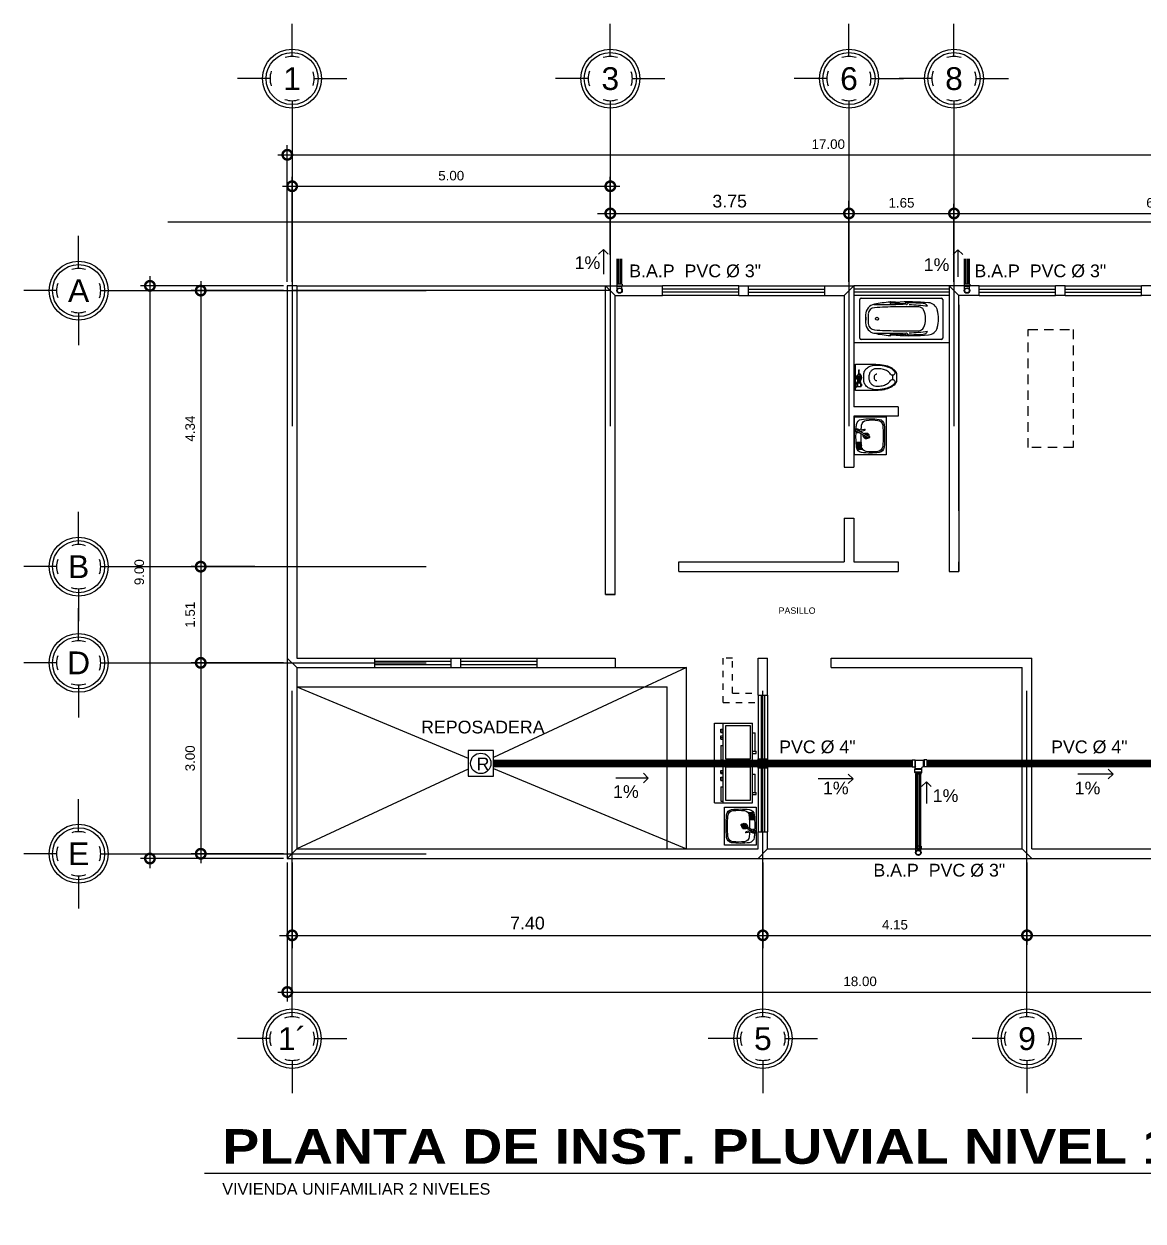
# Model space of a CAD drawing. Header units: inches. Extents: x -370 to 18, y -197 to 199.
# Drawn here: x -319.67 to -302.09, y -120.2 to -101.39 of the extents above; entities that cross this region are included whole.
import ezdxf
from ezdxf.enums import TextEntityAlignment as Align

# ---------------------------------------------------------------- set-up
doc = ezdxf.new("R2010")
doc.units = ezdxf.units.IN
doc.header["$MEASUREMENT"] = 0
doc.header["$PDMODE"] = 34
doc.header["$PDSIZE"] = 0.2
doc.linetypes.add('CENTER2', pattern=[28.575, 19.05, -3.175, 3.175, -3.175])
doc.linetypes.add('DASHED', pattern=[0.75, 0.5, -0.25])
for name, color, linetype in [('artefactos', 1, 'Continuous'), ('aux2', 194, 'Continuous'), ('DRENAJE', 1, 'Continuous'), ('MUEBLES', 7, 'Continuous'), ('sanitarios', 9, 'Continuous'), ('SIMBOLOS', 7, 'Continuous')]:
    doc.layers.add(name, color=color, linetype=linetype)
doc.styles.add('1', font='arial.ttf')
doc.styles.add('2', font='')
doc.styles.get("Standard").update_dxf_attribs({"font": 'arial.ttf'})
doc.styles.get('2').set_extended_font_data('Arial Black')
doc.dimstyles.new('E100', dxfattribs={"dimtxt": 0.15, "dimasz": 0.15, "dimexe": 0.15, "dimexo": 0.0625, "dimgap": 0.09, "dimtad": 1, "dimzin": 0, "dimdsep": 46, "dimtxsty": 'Standard', "dimblk": 'DOTSMALL', "dimcen": 0.09, "dimdle": 0.15, "dimclrd": 1, "dimclre": 1, "dimclrt": 2, "dimazin": 0, "dimtfac": 1, "dimtofl": 0, "dimtmove": 1, "dimatfit": 1, "dimldrblk": 'OPEN90', "dimfxl": 1, "dimtolj": 1, "dimtzin": 0, "dimarcsym": 0})

# ---------------------------------------------------------------- blocks, each defined once
blk = doc.blocks.new('lava_pl')
at = {"layer": 'artefactos'}
for p, q in [((-0.6, 0.6), (-0.6, 0)), ((-0.6, 0.6), (0, 0.6)), ((0, 0.6), (0, 0)), ((-0.6, 0.461), (0, 0.461)), ((-0.574, 0.5), (-0.574, 0.461)), ((-0.352, 0.5), (-0.574, 0.5)), ((-0.352, 0.5), (-0.352, 0.461)), ((-0.248, 0.5), (-0.196, 0.5)), ((-0.248, 0.5), (-0.248, 0.463)), ((-0.248, 0.463), (-0.196, 0.463)), ((-0.222, 0.5), (-0.222, 0.463)), ((-0.196, 0.5), (-0.196, 0.463)), ((-0.143, 0.5), (-0.091, 0.5)), ((-0.143, 0.5), (-0.143, 0.463)), ((-0.143, 0.463), (-0.091, 0.463)), ((-0.117, 0.5), (-0.117, 0.463)), ((-0.091, 0.5), (-0.091, 0.463)), ((-0.6, 0), (0, 0)), ((-0.473, 0), (-0.473, -0.055)), ((-0.439, 0), (-0.439, -0.055)), ((-0.473, -0.055), (-0.439, -0.055)), ((-0.439, 0), (-0.439, -0.04)), ((-0.439, -0.04), (-0.149, -0.04)), ((-0.149, 0), (-0.149, -0.04))]:
    blk.add_line(p, q, dxfattribs=at)
blk.add_lwpolyline([(-0.564, 0.421), (-0.037, 0.421), (-0.037, 0.04), (-0.564, 0.04)], close=True, dxfattribs=at)
blk = doc.blocks.new('lavamanos tlimpio')
at = {"layer": 'artefactos'}
for p, q in [((10.6, -10.3), (10.6, -3.5)), ((11.9, -10.4), (11.9, -3.5)), ((13.8, -10.4), (13.8, -3.7)), ((15.1, -10.6), (15.1, -3.7)), ((17, -10.7), (17, -3.9)), ((18.3, -11.1), (18.3, -3.9)), ((20.2, -11.5), (20.2, -4.8)), ((21.5, -13), (21.5, -4.8))]:
    blk.add_line(p, q, dxfattribs=at)
blk.add_lwpolyline([(30, -49.2), (30, -0.8, 0.414214), (29.2, 0), (-29.2, 0, 0.414214), (-30, -0.8), (-30, -49.2, 0.414214), (-29.2, -50), (29.2, -50, 0.414214)], format="xyb", close=True, dxfattribs=at)
for points in [[(-6.3, -2.5, 0.16165), (-7.8, -1.6), (-9.1, -0.8, 0.405288), (-11.2, -2), (-11.2, -3.5, 0.262176), (-10.5, -6.2)], [(-9.6, -4.3, 0.344116), (-9.7, -7.7), (-9.5, -8.3, -0.110943), (-9.5, -9.1), (-10.6, -16, 0.394589), (-10.1, -16.7), (-10, -16.7)], [(-6.8, -9.1, 0.076052), (-7.1, -9.7), (-9.1, -16.3, -0.394589), (-9.8, -16.8), (-10, -16.7)], [(-5.4, -7.7, 0.68313), (-7.9, -3.3)]]:
    blk.add_lwpolyline(points, format="xyb", dxfattribs=at)
for points in [[(-10.5, -6.2), (-9.9, -7.4)], [(-10.4, -3), (1.1, -23)], [(-8.6, -2), (2.9, -22)]]:
    blk.add_lwpolyline(points, dxfattribs=at)
for centre, radius, start, end in [((73, -25), 100, 171.9569, 188.0431), ((-17.1, -12.3), 9, 95.138, 171.9569), ((50, -27.8), 75, 172.9336, 187.0664), ((-16, -19.7), 8.5, 94.7912, 172.9336), ((0, -202.5), 200, 93.2141, 95.138), ((0, -210.5), 200, 92.7843, 94.7912), ((-9.5, -2.5), 1.5, 9.298, 247.8045), ((-9.5, -2.5), 1, 30, 210), ((-7.5, -5), 2.75, 152.2794, 192.5302), ((-7.5, -5), 2.75, 351.5788, 108.8589), ((0, -210.5), 200, 91.7204, 92.1195), ((0, -202.5), 200, 84.862, 91.7916), ((0, -18.5), 4.5, 136.0639, 277.5113), ((0, -210.5), 200, 85.2728, 91.0678), ((0, -18.5), 3, 144.5233, 275.4767), ((0, -18.5), 4.5, 316.1452, 110.3438), ((0, -18.5), 3, 314.5724, 105.4276), ((10.1, -10.3), 0.5, 267.0983, 0), ((11.3, -3.5), 0.65, 0, 180), ((12.4, -10.4), 0.5, 180, 266.4399), ((13.3, -10.4), 0.5, 266.1822, 0), ((14.5, -3.7), 0.65, 0, 180), ((15.6, -10.6), 0.5, 180, 265.5232), ((16.5, -10.7), 0.5, 266.4637, 0), ((16, -19.7), 8.5, 7.0664, 86.7126), ((17.7, -3.9), 0.65, 0, 180), ((17.1, -12.3), 9, 8.0431, 84.862), ((18.8, -11.1), 0.5, 180, 251.5041), ((19.7, -11.5), 0.5, 245.3398, 0), ((20.9, -4.8), 0.65, 0, 179.9999), ((22, -13), 0.5, 180, 227.7171), ((-50, -27.8), 75, 352.9336, 7.0664), ((-73, -25), 100, 351.9569, 8.0431), ((-16, -36), 8.5, 187.0664, 265.2088), ((2, -22.5), 1.5, 161.8103, 78.1897), ((2, -22.5), 1, 210, 30), ((16, -36), 8.5, 274.7912, 352.9336), ((-17.1, -37.7), 9, 188.0431, 264.862), ((0, 152.5), 200, 264.862, 275.138), ((0, 154.8), 200, 265.2088, 274.7912), ((17.1, -37.7), 9, 275.138, 351.9569)]:
    blk.add_arc(centre, radius, start, end, dxfattribs=at)
blk = doc.blocks.new('BC-P3')
at = {"color": 1}
for p, q in [((-0.352, 0), (0.352, 0)), ((-0.375, -1.477), (-0.375, -0.023)), ((0.375, -0.023), (0.375, -1.477)), ((-0.26, -0.25), (-0.26, -0.65)), ((0.26, -0.25), (0.26, -0.65)), ((-0.299, -0.646), (-0.304, -0.562)), ((-0.295, -0.615), (-0.289, -0.545)), ((-0.295, -0.615), (-0.29, -0.621)), ((-0.289, -0.545), (-0.288, -0.546)), ((-0.289, -0.622), (-0.278, -0.816)), ((-0.26, -0.847), (-0.285, -0.558)), ((0.26, -0.847), (0.285, -0.558)), ((0.289, -0.622), (0.278, -0.816)), ((0.289, -0.545), (0.288, -0.546)), ((0.295, -0.615), (0.289, -0.545)), ((0.295, -0.615), (0.29, -0.621)), ((0.299, -0.646), (0.304, -0.562)), ((-0.295, -0.835), (-0.28, -0.82)), ((-0.295, -0.885), (-0.295, -0.835)), ((-0.295, -0.885), (-0.261, -0.851)), ((0.295, -0.885), (0.261, -0.851)), ((0.295, -0.835), (0.28, -0.82)), ((0.295, -0.885), (0.295, -0.835)), ((0.352, -1.5), (-0.352, -1.5))]:
    blk.add_line(p, q, dxfattribs=at)
blk.add_lwpolyline([(-0.026, -0.108, 0.338364), (-0.025, -0.109, 0.038384), (-0.018, -0.11, 0.0164), (-0.01, -0.111, 0.011665), (0.002, -0.111, 0.011665), (0.013, -0.111, 0.0164), (0.021, -0.11, 0.038384), (0.029, -0.109, 0.338364), (0.029, -0.108, 0.338364), (0.029, -0.107, 0.038384), (0.021, -0.106, 0.0164), (0.013, -0.105, 0.011665), (0.002, -0.105, 0.011665), (-0.01, -0.105, 0.0164), (-0.018, -0.106, 0.038384), (-0.025, -0.107, 0.338364)], format="xyb", close=True, dxfattribs=at)
blk.add_circle((0, -0.31), 0.0275, dxfattribs=at)
for centre, radius, start, end in [((-0.352, -0.023), 0.023, 90, 180), ((-0.067, -0.301), 0.2, 92.1239, 168.9839), ((-0.082, -0.272), 0.12, 92.5539, 176.467), ((0, -2.1), 1.95, 90, 92.5539), ((0, -2.1), 2, 90, 92.1239), ((0, -2.1), 2, 87.8761, 90), ((0, -2.1), 1.95, 87.4461, 90), ((0.067, -0.301), 0.2, 11.0161, 87.8761), ((0.082, -0.272), 0.12, 3.533, 87.4461), ((0.352, -0.023), 0.023, 0, 90), ((2.677, -0.835), 2.995, 168.9839, 174.4587), ((7.962, -0.768), 8.179, 176.467, 179.1704), ((-7.962, -0.768), 8.179, 0.8296, 3.533), ((-2.677, -0.835), 2.995, 5.5413, 11.0161), ((-0.205, -0.556), 0.1, 174.4587, 183.7832), ((-0.389, -0.652), 0.09, 356.4609, 3.7832), ((-0.291, -0.622), 0.002, 5, 45.7989), ((-0.289, -0.548), 0.002, 12.2804, 69.2529), ((-0.384, -0.569), 0.1, 4.1251, 12.2804), ((4.742, -0.654), 5.002, 179.9558, 181.4637), ((8.359, -0.88), 8.578, 178.4608, 181.2396), ((-8.359, -0.88), 8.578, 358.7604, 1.5392), ((-4.742, -0.654), 5.002, 358.5363, 0.0442), ((0.384, -0.569), 0.1, 167.7196, 175.8749), ((0.289, -0.548), 0.002, 110.7471, 167.7196), ((0.291, -0.622), 0.002, 134.2011, 175), ((0.389, -0.652), 0.09, 176.2168, 183.5391), ((0.205, -0.556), 0.1, 356.2168, 5.5413), ((3.668, -0.903), 3.974, 176.4609, 184.9418), ((-0.284, -0.816), 0.006, 315, 3.2505), ((-0.266, -0.847), 0.006, 315, 5), ((0.266, -0.847), 0.006, 175, 225), ((0.284, -0.816), 0.006, 176.7495, 225), ((-3.668, -0.903), 3.974, 355.0582, 3.5391), ((4.351, -0.851), 4.64, 180.3451, 183.6254), ((4.742, -0.654), 5.002, 182.7348, 186.5873), ((-0.117, -1.064), 0.1, 181.2396, 243.8791), ((0.117, -1.064), 0.1, 296.1209, 358.7604), ((-4.742, -0.654), 5.002, 353.4127, 357.2652), ((-4.351, -0.851), 4.64, 356.3746, 359.6549), ((-0.112, -1.23), 0.18, 184.9418, 254.479), ((-0.18, -1.139), 0.1, 182.9172, 241.9463), ((0, -0.825), 0.366, 243.8791, 270), ((0, -0.825), 0.366, 270, 296.1209), ((0.112, -1.23), 0.18, 285.521, 355.0582), ((0.18, -1.139), 0.1, 298.0537, 357.0828), ((-0.352, -1.477), 0.023, 180, 270), ((0, -0.825), 0.6, 254.479, 270), ((0, -0.825), 0.6, 270, 285.521), ((0.352, -1.477), 0.023, 270, 0)]:
    blk.add_arc(centre, radius, start, end, dxfattribs=at)
blk = doc.blocks.new('videt')
at = {"layer": 'artefactos', "color": 1}
blk.add_line((0.024, 0.29), (-0.044, 0.29), dxfattribs=at)
for points in [[(0.196, 0.029, 0.049648), (0.183, 0.159, 0.06346), (0.151, 0.256, 0.103485), (0.093, 0.331, 0.178458), (0.04, 0.351), (-0.06, 0.351, 0.178458), (-0.112, 0.331, 0.103485), (-0.17, 0.256, 0.06346), (-0.203, 0.159, 0.049648), (-0.216, 0.029), (-0.216, -0.293), (0.196, -0.293)], [(-0.104, 0.322, 0.103485), (-0.159, 0.251, 0.06346), (-0.191, 0.157, 0.049648), (-0.204, 0.029, 0.075858), (-0.192, -0.046, 0.086069), (-0.162, -0.106, 0.105985), (-0.113, -0.148, 0.126201), (-0.06, -0.162), (0.04, -0.162, 0.126201), (0.093, -0.148, 0.105985), (0.142, -0.106, 0.086069), (0.172, -0.046, 0.075858), (0.184, 0.029, 0.049648), (0.171, 0.157, 0.06346), (0.139, 0.251, 0.103485), (0.085, 0.322, 0.097511), (0.07, 0.328, 0.09808), (0.055, 0.328, 0.098895), (0.041, 0.322, 0.099479), (0.03, 0.311, 0.099479), (0.025, 0.297, 0.098895), (0.025, 0.282, 0.09808), (0.031, 0.268, 0.097511), (0.041, 0.257, -0.102445), (0.087, 0.211, -0.077884), (0.116, 0.146, -0.065096), (0.127, 0.061, -0.024284), (0.125, 0.029, -0.115331), (0.115, -0.013, -0.103946), (0.086, -0.051, -0.091071), (0.043, -0.075, -0.083675), (-0.01, -0.084, -0.083675), (-0.063, -0.075, -0.091071), (-0.105, -0.051, -0.103946), (-0.135, -0.013, -0.115331), (-0.145, 0.029, -0.024284), (-0.146, 0.061, -0.065096), (-0.135, 0.146, -0.077884), (-0.106, 0.211, -0.102445), (-0.061, 0.257, 0.097511), (-0.05, 0.268, 0.09808), (-0.044, 0.282, 0.098895), (-0.044, 0.297, 0.099479), (-0.05, 0.311, 0.099479), (-0.061, 0.322, 0.098895), (-0.075, 0.328, 0.09808), (-0.09, 0.328, 0.097511)]]:
    blk.add_lwpolyline(points, format="xyb", close=True, dxfattribs=at)
blk.add_lwpolyline([(0.04, 0.043, -0.111064), (0.036, 0.026, -0.102841), (0.025, 0.012, -0.093011), (0.01, 0.003, -0.087082), (-0.01, -0.001, -0.087082), (-0.029, 0.003, -0.093011), (-0.045, 0.012, -0.102841), (-0.056, 0.026, -0.111064), (-0.06, 0.043, -0.111064)], format="xyb", dxfattribs=at)
at = {"layer": 'aux2', "color": 1}
for p, q in [((-0.166, -0.293), (-0.166, -0.281)), ((-0.166, -0.293), (-0.091, -0.293)), ((-0.154, -0.215), (-0.154, -0.203)), ((-0.083, -0.215), (-0.154, -0.215)), ((-0.083, -0.259), (-0.154, -0.259)), ((-0.154, -0.277), (-0.154, -0.259)), ((-0.15, -0.206), (-0.15, -0.201)), ((-0.15, -0.276), (-0.15, -0.265)), ((-0.135, -0.209), (-0.147, -0.209)), ((-0.135, -0.262), (-0.147, -0.262)), ((-0.132, -0.206), (-0.132, -0.197)), ((-0.132, -0.274), (-0.132, -0.265)), ((-0.125, -0.206), (-0.125, -0.197)), ((-0.125, -0.274), (-0.125, -0.265)), ((-0.11, -0.209), (-0.122, -0.209)), ((-0.11, -0.262), (-0.122, -0.262)), ((-0.107, -0.206), (-0.107, -0.201)), ((-0.107, -0.276), (-0.107, -0.265)), ((-0.104, -0.215), (-0.104, -0.203)), ((-0.104, -0.277), (-0.104, -0.259)), ((-0.091, -0.293), (-0.091, -0.281)), ((-0.083, -0.212), (-0.07, -0.212)), ((-0.083, -0.262), (-0.083, -0.212)), ((-0.083, -0.237), (-0.07, -0.237)), ((-0.083, -0.262), (-0.07, -0.262)), ((-0.07, -0.262), (-0.07, -0.212)), ((-0.058, -0.215), (-0.07, -0.215)), ((-0.058, -0.259), (-0.07, -0.259)), ((-0.046, -0.212), (-0.058, -0.212)), ((-0.058, -0.262), (-0.058, -0.212)), ((-0.046, -0.262), (-0.058, -0.262)), ((0.047, -0.221), (0.031, -0.221)), ((0.047, -0.252), (0.031, -0.252)), ((0.047, -0.252), (0.047, -0.221)), ((0.05, -0.234), (0.106, -0.234)), ((0.05, -0.24), (0.106, -0.24))]:
    blk.add_line(p, q, dxfattribs=at)
blk.add_lwpolyline([(-0.035, -0.237), (-0.022, -0.259), (0.003, -0.259), (0.015, -0.237), (0.003, -0.215), (-0.022, -0.215)], close=True, dxfattribs=at)
for centre, radius in [((-0.01, -0.237), 0.0437), ((-0.01, -0.236), 0.025), ((-0.01, -0.237), 0.025), ((-0.01, -0.237), 0.00855)]:
    blk.add_circle(centre, radius, dxfattribs=at)
for centre, radius, start, end in [((-0.129, -0.39), 0.116, 71.0754, 108.9246), ((-0.119, -0.237), 0.0406, 147.7952, 212.2048), ((-0.129, -0.25), 0.0531, 61.9275, 118.0725), ((-0.147, -0.206), 0.00312, 180, 270), ((-0.147, -0.265), 0.00312, 90, 180), ((-0.135, -0.206), 0.00312, 270, 0), ((-0.135, -0.265), 0.00312, 0, 90), ((-0.122, -0.206), 0.00312, 180, 270), ((-0.122, -0.265), 0.00312, 90, 180), ((-0.11, -0.206), 0.00312, 270, 0), ((-0.11, -0.265), 0.00312, 0, 90), ((-0.138, -0.237), 0.0406, 327.7958, 32.2042), ((0.05, -0.231), 0.00312, 180, 270), ((0.05, -0.243), 0.00312, 90, 180), ((0.106, -0.237), 0.00312, 270, 90)]:
    blk.add_arc(centre, radius, start, end, dxfattribs=at)
blk = doc.blocks.new('EJE NORTE NUEVO')
at = {"color": 8}
for p, q in [((0, 3.252), (0, 3.764)), ((-0.347, 2.905), (-0.859, 2.905)), ((0.347, 2.905), (0.859, 2.905))]:
    blk.add_line(p, q, dxfattribs=at)
at = {"color": 2, "linetype": 'CENTER2'}
blk.add_line((0, 2.558), (0, -2.558), dxfattribs=at)
at = {"color": 8}
blk.add_circle((0, 2.905), 0.463, dxfattribs=at)
at = {"color": 4}
blk.add_circle((0, 2.905), 0.409, dxfattribs=at)
at = {"color": 8}
for start, end in [(71.4161, 108.5839), (160.6993, 199.2784), (341.7694, 18.2529), (251.0526, 288.9474)]:
    blk.add_arc((0, 2.905), 0.347, start, end, dxfattribs=at)
at = {"color": 4}
blk.add_attdef('A', text='', height=0.358, dxfattribs=at).set_placement((0, 2.905), align=Align.MIDDLE_CENTER)
blk = doc.blocks.new('_DotSmall')
at = {"color": 0, "linetype": 'ByBlock', "const_width": 0.5}
blk.add_lwpolyline([(-0.0625, 0, 1), (0.0625, 0, 1)], format="xyb", close=True, dxfattribs=at)
blk = doc.blocks.new('*D190')
at = {"color": 1, "lineweight": -2, "transparency": 16777216}
for p, q in [((-0.075, 10.565), (5.225, 10.565)), ((0.075, 9.062), (0.075, 10.715)), ((5.075, 9.489), (5.075, 10.715))]:
    blk.add_line(p, q, dxfattribs=at)
at = {"layer": 'DEFPOINTS', "color": 0, "transparency": 16777216}
for p in [(5.075, 10.565), (5.075, 9.427), (0.075, 9)]:
    blk.add_point(p, dxfattribs=at)
at = {"color": 1, "lineweight": -2, "transparency": 16777216, "xscale": 0.3, "yscale": 0.3, "zscale": 0.3, "rotation": 180}
blk.add_blockref('_DotSmall', (0.075, 10.565), dxfattribs=at)
at = {"color": 1, "lineweight": -2, "transparency": 16777216, "xscale": 0.3, "yscale": 0.3, "zscale": 0.3}
blk.add_blockref('_DotSmall', (5.075, 10.565), dxfattribs=at)
at = {"color": 2, "transparency": 16777216, "insert": (2.575, 10.731), "char_height": 0.15, "attachment_point": 5}
blk.add_mtext('\\A1;5.00', dxfattribs=at)
blk = doc.blocks.new('_Open90')
at = {"color": 0, "linetype": 'ByBlock', "lineweight": -2}
for p, q in [((0, 0), (-1, 0)), ((-0.5, 0.5), (0, 0)), ((0, 0), (-0.5, -0.5))]:
    blk.add_line(p, q, dxfattribs=at)
blk = doc.blocks.new('*D138')
at = {"color": 1, "lineweight": -2, "transparency": 16777216}
for p, q in [((-236.938, 114.773), (-236.938, 115.622)), ((-233.188, 114.347), (-233.188, 115.622)), ((-237.138, 115.422), (-232.988, 115.422))]:
    blk.add_line(p, q, dxfattribs=at)
at = {"layer": 'DEFPOINTS', "color": 0, "transparency": 16777216}
for p in [(-233.188, 115.422), (-236.938, 114.711), (-233.188, 114.284)]:
    blk.add_point(p, dxfattribs=at)
at = {"color": 1, "lineweight": -2, "transparency": 16777216, "xscale": 0.3, "yscale": 0.3, "zscale": 0.3, "rotation": 180}
blk.add_blockref('_DotSmall', (-236.938, 115.422), dxfattribs=at)
at = {"color": 1, "lineweight": -2, "transparency": 16777216, "xscale": 0.3, "yscale": 0.3, "zscale": 0.3}
blk.add_blockref('_DotSmall', (-233.188, 115.422), dxfattribs=at)
at = {"color": 2, "transparency": 16777216, "insert": (-235.063, 115.614), "char_height": 0.2, "attachment_point": 5}
blk.add_mtext('\\A1;3.75', dxfattribs=at)
blk = doc.blocks.new('*D470')
at = {"color": 1, "lineweight": -2, "transparency": 16777216}
for p, q in [((8.825, 9.062), (8.825, 10.288)), ((10.475, 9.062), (10.475, 10.288)), ((8.675, 10.138), (10.625, 10.138))]:
    blk.add_line(p, q, dxfattribs=at)
at = {"layer": 'DEFPOINTS', "color": 0, "transparency": 16777216}
for p in [(10.475, 10.138), (8.825, 9), (10.475, 9)]:
    blk.add_point(p, dxfattribs=at)
at = {"color": 1, "lineweight": -2, "transparency": 16777216, "xscale": 0.3, "yscale": 0.3, "zscale": 0.3, "rotation": 180}
blk.add_blockref('_DotSmall', (8.825, 10.138), dxfattribs=at)
at = {"color": 1, "lineweight": -2, "transparency": 16777216, "xscale": 0.3, "yscale": 0.3, "zscale": 0.3}
blk.add_blockref('_DotSmall', (10.475, 10.138), dxfattribs=at)
at = {"color": 2, "transparency": 16777216, "insert": (9.65, 10.304), "char_height": 0.15, "attachment_point": 5}
blk.add_mtext('\\A1;1.65', dxfattribs=at)
blk = doc.blocks.new('*D471')
at = {"color": 1, "lineweight": -2, "transparency": 16777216}
for p, q in [((10.475, 9.062), (10.475, 10.288)), ((16.925, 9.062), (16.925, 10.288)), ((10.325, 10.138), (17.075, 10.138))]:
    blk.add_line(p, q, dxfattribs=at)
at = {"layer": 'DEFPOINTS', "color": 0, "transparency": 16777216}
for p in [(16.925, 10.138), (10.475, 9), (16.925, 9)]:
    blk.add_point(p, dxfattribs=at)
at = {"color": 1, "lineweight": -2, "transparency": 16777216, "xscale": 0.3, "yscale": 0.3, "zscale": 0.3, "rotation": 180}
blk.add_blockref('_DotSmall', (10.475, 10.138), dxfattribs=at)
at = {"color": 1, "lineweight": -2, "transparency": 16777216, "xscale": 0.3, "yscale": 0.3, "zscale": 0.3}
blk.add_blockref('_DotSmall', (16.925, 10.138), dxfattribs=at)
at = {"color": 2, "transparency": 16777216, "insert": (13.7, 10.304), "char_height": 0.15, "attachment_point": 5}
blk.add_mtext('\\A1;6.45', dxfattribs=at)
blk = doc.blocks.new('*D472')
at = {"color": 1, "lineweight": -2, "transparency": 16777216}
for p, q in [((0, 9.062), (0, 11.209)), ((17, 9.062), (17, 11.209)), ((-0.15, 11.059), (17.15, 11.059))]:
    blk.add_line(p, q, dxfattribs=at)
at = {"layer": 'DEFPOINTS', "color": 0, "transparency": 16777216}
for p in [(17, 11.059), (0, 9), (17, 9)]:
    blk.add_point(p, dxfattribs=at)
at = {"color": 1, "lineweight": -2, "transparency": 16777216, "xscale": 0.3, "yscale": 0.3, "zscale": 0.3, "rotation": 180}
blk.add_blockref('_DotSmall', (0, 11.059), dxfattribs=at)
at = {"color": 1, "lineweight": -2, "transparency": 16777216, "xscale": 0.3, "yscale": 0.3, "zscale": 0.3}
blk.add_blockref('_DotSmall', (17, 11.059), dxfattribs=at)
at = {"color": 2, "transparency": 16777216, "insert": (8.5, 11.226), "char_height": 0.15, "attachment_point": 5}
blk.add_mtext('\\A1;17.00', dxfattribs=at)
blk = doc.blocks.new('*D493')
at = {"color": 1, "lineweight": -2, "transparency": 16777216}
for p, q in [((-1.361, 9.075), (-1.361, 4.437)), ((-0.062, 8.925), (-1.511, 8.925)), ((-0.512, 4.587), (-1.511, 4.587))]:
    blk.add_line(p, q, dxfattribs=at)
at = {"layer": 'DEFPOINTS', "color": 0, "transparency": 16777216}
for p in [(0, 8.925), (-1.361, 4.587), (-0.449, 4.587)]:
    blk.add_point(p, dxfattribs=at)
at = {"color": 1, "lineweight": -2, "transparency": 16777216, "xscale": 0.3, "yscale": 0.3, "zscale": 0.3}
for p, rotation in [((-1.361, 8.925), 90), ((-1.361, 4.587), 270)]:
    blk.add_blockref('_DotSmall', p, dxfattribs=dict(at, rotation=rotation))
at = {"color": 2, "transparency": 16777216, "insert": (-1.527, 6.756), "char_height": 0.15, "attachment_point": 5, "rotation": 90}
blk.add_mtext('\\A1;4.34', dxfattribs=at)
blk = doc.blocks.new('*D490')
at = {"color": 1, "lineweight": -2, "transparency": 16777216}
for p, q in [((-1.361, 4.737), (-1.361, 2.925)), ((-0.512, 4.587), (-1.511, 4.587)), ((-0.062, 3.075), (-1.511, 3.075))]:
    blk.add_line(p, q, dxfattribs=at)
at = {"layer": 'DEFPOINTS', "color": 0, "transparency": 16777216}
for p in [(-0.449, 4.587), (-1.361, 3.075), (0, 3.075)]:
    blk.add_point(p, dxfattribs=at)
at = {"color": 1, "lineweight": -2, "transparency": 16777216, "xscale": 0.3, "yscale": 0.3, "zscale": 0.3}
for p, rotation in [((-1.361, 4.587), 90), ((-1.361, 3.075), 270)]:
    blk.add_blockref('_DotSmall', p, dxfattribs=dict(at, rotation=rotation))
at = {"color": 2, "transparency": 16777216, "insert": (-1.527, 3.831), "char_height": 0.15, "attachment_point": 5, "rotation": 90}
blk.add_mtext('\\A1;1.51', dxfattribs=at)
blk = doc.blocks.new('*D473')
at = {"color": 1, "lineweight": -2, "transparency": 16777216}
for p, q in [((-1.36, 3.225), (-1.36, -0.075)), ((-0.062, 3.075), (-1.51, 3.075)), ((-0.062, 0.075), (-1.51, 0.075))]:
    blk.add_line(p, q, dxfattribs=at)
at = {"layer": 'DEFPOINTS', "color": 0, "transparency": 16777216}
for p in [(0, 3.075), (-1.36, 0.075), (0, 0.075)]:
    blk.add_point(p, dxfattribs=at)
at = {"color": 1, "lineweight": -2, "transparency": 16777216, "xscale": 0.3, "yscale": 0.3, "zscale": 0.3}
for p, rotation in [((-1.36, 3.075), 90), ((-1.36, 0.075), 270)]:
    blk.add_blockref('_DotSmall', p, dxfattribs=dict(at, rotation=rotation))
at = {"color": 2, "transparency": 16777216, "insert": (-1.527, 1.575), "char_height": 0.15, "attachment_point": 5, "rotation": 90}
blk.add_mtext('\\A1;3.00', dxfattribs=at)
blk = doc.blocks.new('*D474')
at = {"color": 1, "lineweight": -2, "transparency": 16777216}
for p, q in [((-2.159, 9.15), (-2.159, -0.15)), ((-0.062, 9), (-2.309, 9)), ((-0.062, 0), (-2.309, 0))]:
    blk.add_line(p, q, dxfattribs=at)
at = {"layer": 'DEFPOINTS', "color": 0, "transparency": 16777216}
for p in [(0, 9), (-2.159, 0), (0, 0)]:
    blk.add_point(p, dxfattribs=at)
at = {"color": 1, "lineweight": -2, "transparency": 16777216, "xscale": 0.3, "yscale": 0.3, "zscale": 0.3}
for p, rotation in [((-2.159, 9), 90), ((-2.159, 0), 270)]:
    blk.add_blockref('_DotSmall', p, dxfattribs=dict(at, rotation=rotation))
at = {"color": 2, "transparency": 16777216, "insert": (-2.326, 4.5), "char_height": 0.15, "attachment_point": 5, "rotation": 90}
blk.add_mtext('\\A1;9.00', dxfattribs=at)
blk = doc.blocks.new('*D139')
at = {"color": 1, "lineweight": -2, "transparency": 16777216}
for p, q in [((-241.938, 105.222), (-241.938, 103.877)), ((-234.541, 105.222), (-234.541, 103.877)), ((-242.138, 104.077), (-234.341, 104.077))]:
    blk.add_line(p, q, dxfattribs=at)
at = {"layer": 'DEFPOINTS', "color": 0, "transparency": 16777216}
for p in [(-241.938, 105.284), (-234.541, 105.284), (-234.541, 104.077)]:
    blk.add_point(p, dxfattribs=at)
at = {"color": 1, "lineweight": -2, "transparency": 16777216, "xscale": 0.3, "yscale": 0.3, "zscale": 0.3, "rotation": 180}
blk.add_blockref('_DotSmall', (-241.938, 104.077), dxfattribs=at)
at = {"color": 1, "lineweight": -2, "transparency": 16777216, "xscale": 0.3, "yscale": 0.3, "zscale": 0.3}
blk.add_blockref('_DotSmall', (-234.541, 104.077), dxfattribs=at)
at = {"color": 2, "transparency": 16777216, "insert": (-238.24, 104.269), "char_height": 0.2, "attachment_point": 5}
blk.add_mtext('\\A1;7.40', dxfattribs=at)
blk = doc.blocks.new('*D491')
at = {"color": 1, "lineweight": -2, "transparency": 16777216}
for p, q in [((7.472, -0.062), (7.472, -1.357)), ((11.622, -0.062), (11.622, -1.357)), ((7.322, -1.207), (11.772, -1.207))]:
    blk.add_line(p, q, dxfattribs=at)
at = {"layer": 'DEFPOINTS', "color": 0, "transparency": 16777216}
for p in [(7.472, 0), (11.622, 0), (11.622, -1.207)]:
    blk.add_point(p, dxfattribs=at)
at = {"color": 1, "lineweight": -2, "transparency": 16777216, "xscale": 0.3, "yscale": 0.3, "zscale": 0.3, "rotation": 180}
blk.add_blockref('_DotSmall', (7.472, -1.207), dxfattribs=at)
at = {"color": 1, "lineweight": -2, "transparency": 16777216, "xscale": 0.3, "yscale": 0.3, "zscale": 0.3}
blk.add_blockref('_DotSmall', (11.622, -1.207), dxfattribs=at)
at = {"color": 2, "transparency": 16777216, "insert": (9.547, -1.041), "char_height": 0.15, "attachment_point": 5}
blk.add_mtext('\\A1;4.15', dxfattribs=at)
blk = doc.blocks.new('*D475')
at = {"color": 1, "lineweight": -2, "transparency": 16777216}
for p, q in [((18, 1.887), (18, -2.248)), ((0, -0.062), (0, -2.248)), ((-0.15, -2.098), (18.15, -2.098))]:
    blk.add_line(p, q, dxfattribs=at)
at = {"layer": 'DEFPOINTS', "color": 0, "transparency": 16777216}
for p in [(18, 1.95), (0, 0), (18, -2.098)]:
    blk.add_point(p, dxfattribs=at)
at = {"color": 1, "lineweight": -2, "transparency": 16777216, "xscale": 0.3, "yscale": 0.3, "zscale": 0.3, "rotation": 180}
blk.add_blockref('_DotSmall', (0, -2.098), dxfattribs=at)
at = {"color": 1, "lineweight": -2, "transparency": 16777216, "xscale": 0.3, "yscale": 0.3, "zscale": 0.3}
blk.add_blockref('_DotSmall', (18, -2.098), dxfattribs=at)
at = {"color": 2, "transparency": 16777216, "insert": (9, -1.931), "char_height": 0.15, "attachment_point": 5}
blk.add_mtext('\\A1;18.00', dxfattribs=at)
blk = doc.blocks.new('*D476')
at = {"color": 1, "lineweight": -2, "transparency": 16777216}
for p, q in [((11.622, -0.062), (11.622, -1.357)), ((18, -0.062), (18, -1.357)), ((11.472, -1.207), (18.15, -1.207))]:
    blk.add_line(p, q, dxfattribs=at)
at = {"layer": 'DEFPOINTS', "color": 0, "transparency": 16777216}
for p in [(11.622, 0), (18, 0), (18, -1.207)]:
    blk.add_point(p, dxfattribs=at)
at = {"color": 1, "lineweight": -2, "transparency": 16777216, "xscale": 0.3, "yscale": 0.3, "zscale": 0.3, "rotation": 180}
blk.add_blockref('_DotSmall', (11.622, -1.207), dxfattribs=at)
at = {"color": 1, "lineweight": -2, "transparency": 16777216, "xscale": 0.3, "yscale": 0.3, "zscale": 0.3}
blk.add_blockref('_DotSmall', (18, -1.207), dxfattribs=at)
at = {"color": 2, "transparency": 16777216, "insert": (14.811, -1.041), "char_height": 0.15, "attachment_point": 5}
blk.add_mtext('\\A1;6.38', dxfattribs=at)
blk = doc.blocks.new('4004CSDP')
at = {"layer": 'DRENAJE', "color": 3}
for p, q in [((-0.064, 0.15), (-0.064, 0.101)), ((0.064, 0.15), (-0.064, 0.15)), ((-0.064, 0.101), (-0.056, 0.093)), ((-0.056, 0.03), (-0.056, 0.093)), ((0.064, 0.101), (0.056, 0.093)), ((0.056, 0.03), (0.056, 0.093)), ((0.064, 0.15), (0.064, 0.101))]:
    blk.add_line(p, q, dxfattribs=at)
at = {"layer": 'DRENAJE', "color": 1}
for p, q in [((-0.064, 0.101), (0.064, 0.101)), ((0.056, 0.093), (-0.056, 0.093))]:
    blk.add_line(p, q, dxfattribs=at)
at = {"layer": 'DRENAJE', "color": 2}
for radius in [0.064, 0.0538]:
    blk.add_circle((0, 0), radius, dxfattribs=at)
blk = doc.blocks.new('A$C13FC0313')
at = {"color": 1}
for p, q in [((0.21, 0.427), (0.21, 0.171)), ((-0.128, 0.42), (0.128, 0.42)), ((-0.128, 0.097), (0.128, 0.097)), ((0.113, 0.404), (-0.113, 0.404)), ((0.113, 0.113), (-0.113, 0.113)), ((0.194, 0.186), (0.194, 0.412))]:
    blk.add_line(p, q, dxfattribs=at)
at = {"layer": 'SIMBOLOS', "color": 3}
for p, q in [((-0.128, 0.517), (-0.128, 0.42)), ((-0.128, 0.517), (0.128, 0.517)), ((0.128, 0.517), (0.128, 0.42)), ((0.21, 0.427), (0.194, 0.412)), ((0.307, 0.427), (0.21, 0.427)), ((0.307, 0.427), (0.307, 0.171)), ((-0.128, 0.42), (-0.113, 0.404)), ((-0.128, 0.097), (-0.113, 0.113)), ((-0.128, 0), (-0.128, 0.097)), ((-0.128, 0), (0.128, 0)), ((-0.113, 0.404), (-0.113, 0.113)), ((0.128, 0.42), (0.113, 0.404)), ((0.113, 0.392), (0.113, 0.404)), ((0.128, 0.097), (0.113, 0.113)), ((0.128, 0), (0.128, 0.097)), ((0.191, 0.186), (0.194, 0.186)), ((0.21, 0.171), (0.194, 0.186)), ((0.307, 0.171), (0.21, 0.171))]:
    blk.add_line(p, q, dxfattribs=at)
for centre, radius, start, end in [((0.204, 0.203), 0.21, 92.7146, 115.8306), ((0.19, 0.109), 0.0776, 89.7981, 177.1259)]:
    blk.add_arc(centre, radius, start, end, dxfattribs=at)
blk = doc.blocks.new('A$C3BCC7B92')
at = {"layer": 'SIMBOLOS', "color": 1}
for p, q in [((-0.1, 0.016), (0.1, 0.016)), ((-0.1, 0.016), (-0.1, 0)), ((0.1, 0), (-0.1, 0)), ((-0.093, 0.016), (-0.063, 0.048)), ((0.068, 0.064), (-0.068, 0.064)), ((-0.068, 0.048), (-0.068, 0.064)), ((0.068, 0.048), (-0.068, 0.048)), ((0.093, 0.016), (0.063, 0.048)), ((0.068, 0.048), (0.068, 0.064)), ((0.1, 0.016), (0.1, 0))]:
    blk.add_line(p, q, dxfattribs=at)
blk = doc.blocks.new('*U690')
h = blk.add_hatch(color=1)
h.paths.add_polyline_path([(19.532, 0), (19.572, 0, 0.414214), (19.786, -0.214), (19.786, -0.255, -0.414214)])
h.paths.add_polyline_path([(19.786, 0.255), (19.786, 0.214, 0.414214), (19.572, 0), (19.532, 0, -0.414214)])
h = blk.add_hatch(color=1)
h.paths.add_polyline_path([(19.786, 0.255), (19.786, 0.343, -0.414214), (20.129, 0), (20.041, 0, 0.414214)])
h.paths.add_polyline_path([(20.041, 0), (20.129, 0, -0.414214), (19.786, -0.343), (19.786, -0.255, 0.414214)])
at = {"color": 13}
for p, q in [((19.786, -0.83), (19.786, 0.83)), ((0, 0), (20.616, 0))]:
    blk.add_line(p, q, dxfattribs=at)
at = {"color": 5}
for p, q in [((19.786, 0.611), (19.786, 0.83)), ((0, 0), (0.218, 0)), ((20.398, 0), (20.616, 0)), ((19.786, -0.611), (19.786, -0.83))]:
    blk.add_line(p, q, dxfattribs=at)
at = {"color": 13}
for radius in [0.343, 0.255, 0.214]:
    blk.add_circle((19.786, 0), radius, dxfattribs=at)
at = {"color": 2, "linetype": 'Continuous', "style": '1'}
blk.add_text('ESCALA 1:', height=0.2, dxfattribs=at).set_placement((16.61, -0.311))
at = {"color": 1, "linetype": 'Continuous', "style": '2'}
blk.add_attdef('TITULO', (0.308, 0.162), '', height=0.6, dxfattribs=at)
at = {"color": 2, "linetype": 'Continuous', "style": '1'}
blk.add_attdef('DESCRIPCION', (0.308, -0.373), '', height=0.2, dxfattribs=at)
at = {"color": 2, "style": '1'}
blk.add_attdef('ESCALA', (18.123, -0.311), '', height=0.2, dxfattribs=at)
blk = doc.blocks.new('A$C4C712806')
at = {"color": 8}
for p, q in [((17.88, 10), (-1.877, 10)), ((0.15, 9), (0, 9)), ((0, 9), (0, 0)), ((5.075, 8.925), (0.075, 8.925)), ((0.15, 9), (0.15, 3.15)), ((0.15, 9), (5.15, 9)), ((5, 9), (5.895, 9)), ((5, 4.15), (5, 9)), ((5, 9), (5.15, 8.85)), ((5.15, 8.85), (5.895, 8.85)), ((5.15, 4.15), (5.15, 8.85)), ((5.895, 8.85), (5.895, 9)), ((7.095, 9), (7.245, 9)), ((7.095, 8.85), (7.095, 9)), ((7.095, 8.85), (7.245, 8.85)), ((7.245, 8.85), (7.245, 9)), ((8.445, 9), (8.9, 9)), ((8.445, 8.85), (8.445, 9)), ((8.445, 8.85), (8.75, 8.85)), ((8.75, 8.85), (8.9, 9)), ((8.75, 8.85), (8.75, 6.15)), ((8.9, 9), (8.9, 7.1)), ((10.872, 9), (10.4, 9)), ((10.4, 9), (10.4, 4.512)), ((10.55, 8.85), (10.4, 9)), ((10.872, 8.85), (10.55, 8.85)), ((10.55, 5.462), (10.55, 8.85)), ((10.872, 8.85), (10.872, 9)), ((12.222, 9), (12.072, 9)), ((12.072, 8.85), (12.072, 9)), ((12.222, 8.85), (12.072, 8.85)), ((12.222, 8.85), (12.222, 9)), ((17, 9), (13.422, 9)), ((13.422, 8.85), (13.422, 9)), ((16.85, 8.85), (13.422, 8.85)), ((10.55, 8.7), (10.55, 4.512)), ((8.9, 8.109), (10.4, 8.109)), ((9.6, 7.1), (8.9, 7.1)), ((9.6, 7.1), (9.6, 6.95)), ((8.9, 6.95), (8.9, 6.15)), ((9.6, 6.95), (8.9, 6.95)), ((8.75, 6.15), (8.9, 6.15)), ((8.75, 5.35), (8.75, 4.662)), ((8.75, 5.35), (8.9, 5.35)), ((8.9, 5.35), (8.9, 4.662)), ((6.15, 4.512), (6.15, 4.662)), ((6.15, 4.662), (8.75, 4.662)), ((8.9, 4.662), (9.6, 4.662)), ((9.6, 4.662), (9.6, 4.512)), ((10.55, 4.512), (10.55, 4.662)), ((10.55, 4.662), (10.55, 4.512)), ((6.15, 4.512), (9.6, 4.512)), ((10.4, 4.512), (10.55, 4.512)), ((5, 4.15), (5.15, 4.15)), ((5.15, 4.15), (5, 4.15)), ((0.15, 3), (0, 3.15)), ((0.15, 3.15), (1.375, 3.15)), ((1.375, 3), (1.375, 3.15)), ((2.575, 3.15), (2.725, 3.15)), ((2.575, 3), (2.575, 3.15)), ((2.725, 3), (2.725, 3.15)), ((3.925, 3.15), (5.15, 3.15)), ((3.925, 3), (3.925, 3.15)), ((5.15, 3.15), (5.15, 3)), ((7.397, 2.569), (7.397, 3.15)), ((7.397, 3.15), (7.547, 3.15)), ((7.547, 2.569), (7.547, 3.15)), ((8.547, 3), (8.547, 3.15)), ((8.547, 3.15), (11.697, 3.15)), ((11.697, 0.15), (11.697, 3.15)), ((0.15, 3), (0.15, 0.15)), ((0.15, 3), (1.375, 3)), ((2.575, 3), (2.725, 3)), ((3.925, 3), (5.15, 3)), ((5.15, 3), (6.27, 3)), ((6.27, 0.15), (6.27, 3)), ((8.547, 3), (11.547, 3)), ((11.547, 0.15), (11.547, 3)), ((0.15, 2.7), (5.97, 2.7)), ((5.97, 0.15), (5.97, 2.7)), ((7.397, 2.569), (7.547, 2.569)), ((7.397, 0.15), (7.397, 0.419)), ((7.397, 0.419), (7.547, 0.419)), ((7.547, 0.15), (7.547, 0.419)), ((0.15, 0.15), (0, 0)), ((0, 0), (19, 0)), ((0.15, 0.15), (7.397, 0.15)), ((7.547, 0.15), (7.397, 0)), ((7.547, 0.15), (11.547, 0.15)), ((11.547, 0.15), (11.697, 0)), ((11.697, 0.15), (16.811, 0.15))]:
    blk.add_line(p, q, dxfattribs=at)
at = {"color": 1}
for p, q in [((7.095, 9), (5.895, 9)), ((7.095, 8.85), (5.895, 8.85)), ((7.245, 9), (8.445, 9)), ((7.245, 8.85), (8.445, 8.85)), ((10.4, 9), (8.9, 9)), ((10.4, 8.85), (8.9, 8.85)), ((10.872, 9), (12.072, 9)), ((10.872, 8.85), (12.072, 8.85)), ((12.222, 9), (13.422, 9)), ((12.222, 8.85), (13.422, 8.85)), ((1.375, 3.15), (2.575, 3.15)), ((2.725, 3.15), (3.925, 3.15)), ((1.375, 3), (2.575, 3)), ((2.725, 3), (3.925, 3)), ((7.397, 2.569), (7.397, 1.569)), ((7.547, 2.569), (7.547, 1.569)), ((7.397, 1.419), (7.397, 0.419)), ((7.547, 1.419), (7.547, 0.419))]:
    blk.add_line(p, q, dxfattribs=at)
at = {"color": 2}
for p, q in [((7.095, 8.95), (5.895, 8.95)), ((7.095, 8.9), (5.895, 8.9)), ((7.245, 8.95), (8.445, 8.95)), ((7.245, 8.9), (8.445, 8.9)), ((10.4, 8.95), (8.9, 8.95)), ((10.4, 8.9), (8.9, 8.9)), ((10.872, 8.95), (12.072, 8.95)), ((10.872, 8.9), (12.072, 8.9)), ((12.222, 8.95), (13.422, 8.95)), ((12.222, 8.9), (13.422, 8.9)), ((1.375, 3.1), (2.575, 3.1)), ((1.375, 3.05), (2.575, 3.05)), ((2.725, 3.1), (3.925, 3.1)), ((2.725, 3.05), (3.925, 3.05)), ((7.447, 2.569), (7.447, 1.569)), ((7.497, 2.569), (7.497, 1.569)), ((7.447, 1.419), (7.447, 0.419)), ((7.497, 1.419), (7.497, 0.419))]:
    blk.add_line(p, q, dxfattribs=at)
at = {"color": 8, "linetype": 'DASHED', "ltscale": 0.2}
for p, q in [((6.847, 2.45), (6.847, 3.15)), ((6.997, 3.15), (6.847, 3.15)), ((6.997, 2.6), (6.997, 3.15)), ((6.847, 2.45), (7.397, 2.45)), ((6.997, 2.6), (7.397, 2.6))]:
    blk.add_line(p, q, dxfattribs=at)
at = {"color": 8}
blk.add_lwpolyline([(7.397, 1.569), (7.547, 1.569), (7.547, 1.419), (7.397, 1.419)], close=True, dxfattribs=at)
at = {"layer": 'MUEBLES', "color": 8, "linetype": 'DASHED', "ltscale": 0.3}
blk.add_lwpolyline([(11.64, 8.313), (12.347, 8.313), (12.347, 6.457), (11.64, 6.457)], close=True, dxfattribs=at)
for p, values in [((0.075, 9.352), {'A': '1'}), ((5.075, 9.352), {'A': '3'}), ((8.825, 9.352), {'A': '6'}), ((10.475, 9.352), {'A': '8'})]:
    blk.add_blockref('EJE NORTE NUEVO', p).add_auto_attribs(values)
at = {"color": 8}
ref = blk.add_blockref('EJE NORTE NUEVO', (-0.374, 8.925), dxfattribs=dict(at, rotation=90))
ref.add_attrib('A', 'A', dxfattribs={"color": 4, "height": 0.358}).set_placement((-3.279, 8.925), align=Align.MIDDLE_CENTER)
ref = blk.add_blockref('EJE NORTE NUEVO', (-0.374, 4.587), dxfattribs=dict(at, rotation=90))
ref.add_attrib('A', 'B', dxfattribs={"color": 4, "height": 0.358}).set_placement((-3.279, 4.587), align=Align.MIDDLE_CENTER)
ref = blk.add_blockref('EJE NORTE NUEVO', (-0.374, 3.075), dxfattribs=dict(at, rotation=90))
ref.add_attrib('A', 'D', dxfattribs={"color": 4, "height": 0.358}).set_placement((-3.279, 3.075), align=Align.MIDDLE_CENTER)
ref = blk.add_blockref('EJE NORTE NUEVO', (0.075, 0.075), dxfattribs=dict(at, xscale=-1, rotation=180))
ref.add_attrib('A', '1´', dxfattribs={"color": 4, "height": 0.3581}).set_placement((0.075, -2.83), align=Align.MIDDLE_CENTER)
ref = blk.add_blockref('EJE NORTE NUEVO', (7.472, 0.075), dxfattribs=dict(at, xscale=-1, rotation=180))
ref.add_attrib('A', '5', dxfattribs={"color": 4, "height": 0.358}).set_placement((7.472, -2.83), align=Align.MIDDLE_CENTER)
ref = blk.add_blockref('EJE NORTE NUEVO', (11.622, 0.075), dxfattribs=dict(at, xscale=-1, rotation=180))
ref.add_attrib('A', '9', dxfattribs={"color": 4, "height": 0.358}).set_placement((11.622, -2.83), align=Align.MIDDLE_CENTER)
ref = blk.add_blockref('EJE NORTE NUEVO', (-0.374, 0.075), dxfattribs=dict(at, rotation=90))
ref.add_attrib('A', 'E', dxfattribs={"color": 4, "height": 0.358}).set_placement((-3.279, 0.075), align=Align.MIDDLE_CENTER)
at = {"layer": 'artefactos', "color": 8, "xscale": 0.8666666666666671, "yscale": 0.8666666666666671, "zscale": 0.8666666666666671, "rotation": 90.00000000000001}
blk.add_blockref('BC-P3', (8.997, 8.482), dxfattribs=at)
at = {"layer": 'artefactos', "color": 8, "rotation": 90}
for p in [(7.31, 2.126), (7.31, 1.477)]:
    blk.add_blockref('lava_pl', p, dxfattribs=at)
at = {"layer": 'MUEBLES', "color": 8, "xscale": -1, "rotation": 270}
blk.add_blockref('videt', (9.22, 7.571), dxfattribs=at)
at = {"layer": 'sanitarios', "color": 8, "xscale": -0.01000000000203727, "yscale": 0.01000000000021828, "zscale": 0.01}
for p, rotation in [((8.91, 6.642), 90), ((7.369, 0.509), 270)]:
    blk.add_blockref('lavamanos tlimpio', p, dxfattribs=dict(at, rotation=rotation))
at = {"color": 8, "insert": (7.718, 3.946), "char_height": 0.1, "attachment_point": 1}
blk.add_mtext('PASILLO', dxfattribs=at)
at = {"color": 8}
for base, p1, p2, picture, middle in [((17, 11.059), (0, 9), (17, 9), '*D472', (8.5, 11.226)), ((5.075, 10.565), (0.075, 9), (5.075, 9.427), '*D190', (2.575, 10.731)), ((10.475, 10.138), (8.825, 9), (10.475, 9), '*D470', (9.65, 10.304)), ((16.925, 10.138), (10.475, 9), (16.925, 9), '*D471', (13.7, 10.304)), ((18, -2.098), (0, 0), (18, 1.95), '*D475', (9, -1.931)), ((11.622, -1.207), (7.472, 0), (11.622, 0), '*D491', (9.547, -1.041)), ((18, -1.207), (11.622, 0), (18, 0), '*D476', (14.811, -1.041))]:
    dim = blk.add_linear_dim(base=base, p1=p1, p2=p2, dimstyle='E100', dxfattribs=at)
    dim.commit()
    dim.dimension.update_dxf_attribs({"geometry": picture, "text_midpoint": middle})
for base, p1, p2, picture, middle in [((8.825, 10.138), (5.075, 9.427), (8.825, 9), '*D138', (6.95, 10.33)), ((7.472, -1.207), (0.075, 0), (7.472, 0), '*D139', (3.774, -1.015))]:
    dim = blk.add_linear_dim(base=base, p1=p1, p2=p2, dimstyle='E100', dxfattribs=at)
    dim.commit()
    dim.dimension.update_dxf_attribs({"geometry": picture, "text_midpoint": middle, "insert": (242.013, -105.284)})
for base, p1, p2, picture, middle in [((-2.159, 0), (0, 9), (0, 0), '*D474', (-2.326, 4.5)), ((-1.361, 4.587), (0, 8.925), (-0.449, 4.587), '*D493', (-1.527, 6.756)), ((-1.361, 3.075), (-0.449, 4.587), (0, 3.075), '*D490', (-1.527, 3.831)), ((-1.36, 0.075), (0, 3.075), (0, 0.075), '*D473', (-1.527, 1.575))]:
    dim = blk.add_linear_dim(base=base, p1=p1, p2=p2, angle=90, dimstyle='E100', dxfattribs=at)
    dim.commit()
    dim.dimension.update_dxf_attribs({"geometry": picture, "text_midpoint": middle})

msp = doc.modelspace()

# ---------------------------------------------------------------- linework, layer by layer
at = {"color": 2}
for p, q in [((-310.34798, -105.47728), (-310.34798, -105.07691)), ((-310.27298, -105.47728), (-310.27298, -105.07691)), ((-304.88903, -105.47728), (-304.88903, -105.07691)), ((-304.81403, -105.47728), (-304.81403, -105.07691)), ((-312.2911, -112.95724), (-305.71252, -112.95724)), ((-312.2911, -113.05724), (-305.71252, -113.05724)), ((-305.48359, -112.95724), (-300.93492, -112.95724)), ((-305.48359, -113.05724), (-300.93492, -113.05724)), ((-305.65362, -114.35308), (-305.65362, -113.17961)), ((-305.57862, -114.35308), (-305.57862, -113.17961))]:
    msp.add_line(p, q, dxfattribs=at)
at = {"color": 8}
for p, q in [((-310.34548, -105.47728), (-310.34548, -105.07691)), ((-310.33548, -105.47728), (-310.33548, -105.07691)), ((-310.32248, -105.47728), (-310.32248, -105.07691)), ((-310.29848, -105.47728), (-310.29848, -105.07691)), ((-310.28548, -105.47728), (-310.28548, -105.07691)), ((-310.27548, -105.47728), (-310.27548, -105.07691)), ((-304.88653, -105.47728), (-304.88653, -105.07691)), ((-304.87653, -105.47728), (-304.87653, -105.07691)), ((-304.86353, -105.47728), (-304.86353, -105.07691)), ((-304.83953, -105.47728), (-304.83953, -105.07691)), ((-304.82653, -105.47728), (-304.82653, -105.07691)), ((-304.81653, -105.47728), (-304.81653, -105.07691)), ((-309.26133, -111.50308), (-312.2911, -112.9141)), ((-315.3809, -111.80308), (-312.6911, -112.9239)), ((-312.2911, -112.96724), (-305.71252, -112.96724)), ((-312.2911, -112.98724), (-305.71252, -112.98724)), ((-312.2911, -112.99724), (-305.71252, -112.99724)), ((-312.2911, -113.01724), (-305.71252, -113.01724)), ((-312.2911, -113.02724), (-305.71252, -113.02724)), ((-312.2911, -113.04724), (-305.71252, -113.04724)), ((-305.48359, -112.96724), (-300.93492, -112.96724)), ((-305.48359, -112.98724), (-300.93492, -112.98724)), ((-305.48359, -112.99724), (-300.93492, -112.99724)), ((-305.48359, -113.01724), (-300.93492, -113.01724)), ((-305.48359, -113.02724), (-300.93492, -113.02724)), ((-305.48359, -113.04724), (-300.93492, -113.04724)), ((-312.6911, -113.10039), (-315.3809, -114.35308)), ((-312.2911, -113.09058), (-309.26133, -114.35308)), ((-305.65112, -114.35308), (-305.65112, -113.17961)), ((-305.64112, -114.35308), (-305.64112, -113.17961)), ((-305.62812, -114.35308), (-305.62812, -113.17961)), ((-305.60412, -114.35308), (-305.60412, -113.17961)), ((-305.59112, -114.35308), (-305.59112, -113.17961)), ((-305.58112, -114.35308), (-305.58112, -113.17961))]:
    msp.add_line(p, q, dxfattribs=at)
at = {"color": 2}
msp.add_lwpolyline([(-312.6911, -113.20724), (-312.2911, -113.20724), (-312.2911, -112.80724), (-312.6911, -112.80724)], close=True, dxfattribs=at)
at = {"color": 8}
msp.add_circle((-312.4911, -113.00724), 0.1602, dxfattribs=at)

# ---------------------------------------------------------------- block references
msp.add_blockref('A$C4C712806', (-315.5309, -114.50308))
at = {"xscale": 0.6640624999999608, "yscale": 0.6640624999999608, "zscale": 0.6640624999999608}
for p in [(-310.31048, -105.57668), (-304.85153, -105.57668), (-305.61612, -114.41066)]:
    msp.add_blockref('4004CSDP', p, dxfattribs=at)
for name, p, xscale, yscale, zscale, rotation in [('A$C13FC0313', (-305.48359, -113.00724), -0.4427083333332652, 0.4427083333332652, 0.4427083333332652, 90), ('A$C3BCC7B92', (-305.61612, -113.14324), -0.5681818181815445, 0.5681818181815445, 0.5681818181815445, 180)]:
    msp.add_blockref(name, p, dxfattribs=dict(xscale=xscale, yscale=yscale, zscale=zscale, rotation=rotation))
at = {"xscale": 0.9073029058261515, "yscale": 0.9073029058261515, "zscale": 0.9073029058261515}
msp.add_blockref('*U690', (-316.83218, -119.44728), dxfattribs=at).add_auto_attribs({'TITULO': 'PLANTA DE INST. PLUVIAL NIVEL 1', 'DESCRIPCION': 'VIVIENDA UNIFAMILIAR 2 NIVELES', 'ESCALA': '75'})

# ---------------------------------------------------------------- texts
at = {"color": 2, "char_height": 0.2, "attachment_point": 1}
for s, insert in [('1%', (-311.01719, -105.03857)), ('B.A.P  PVC %%C 3"', (-310.15918, -105.16768)), ('1%', (-305.53144, -105.06963)), ('B.A.P  PVC %%C 3"', (-304.73548, -105.16768)), ('REPOSADERA', (-313.42927, -112.33688)), ('PVC %%C 4"', (-307.80312, -112.64746)), ('PVC %%C 4"', (-303.53028, -112.64746)), ('1%', (-310.41192, -113.3503)), ('1%', (-307.11499, -113.29421)), ('1%', (-305.39033, -113.41353)), ('1%', (-303.15985, -113.29421)), ('B.A.P  PVC %%C 3"', (-306.32262, -114.58576))]:
    msp.add_mtext(s, dxfattribs=dict(at, insert=insert))
at = {"insert": (-312.55604, -112.91645), "char_height": 0.2, "attachment_point": 1}
msp.add_mtext_dynamic_manual_height_columns('R', width=0.0024295, gutter_width=1, heights=[0], dxfattribs=at)

# ---------------------------------------------------------------- leaders
for points in [[(-310.56494, -104.93042), (-310.56494, -105.3177)], [(-304.99409, -104.93526), (-304.99409, -105.36341)], [(-309.86103, -113.23795), (-310.37036, -113.23795)], [(-306.6426, -113.25064), (-307.18978, -113.25064)], [(-302.55654, -113.17592), (-303.11064, -113.17592)], [(-305.48976, -113.29541), (-305.48976, -113.63893)]]:
    msp.add_leader(points, dimstyle='E100', override={"dimgap": 0.09, "dimtad": 0, "dimlfac": 0.1})

doc.saveas('drawing.dxf')
